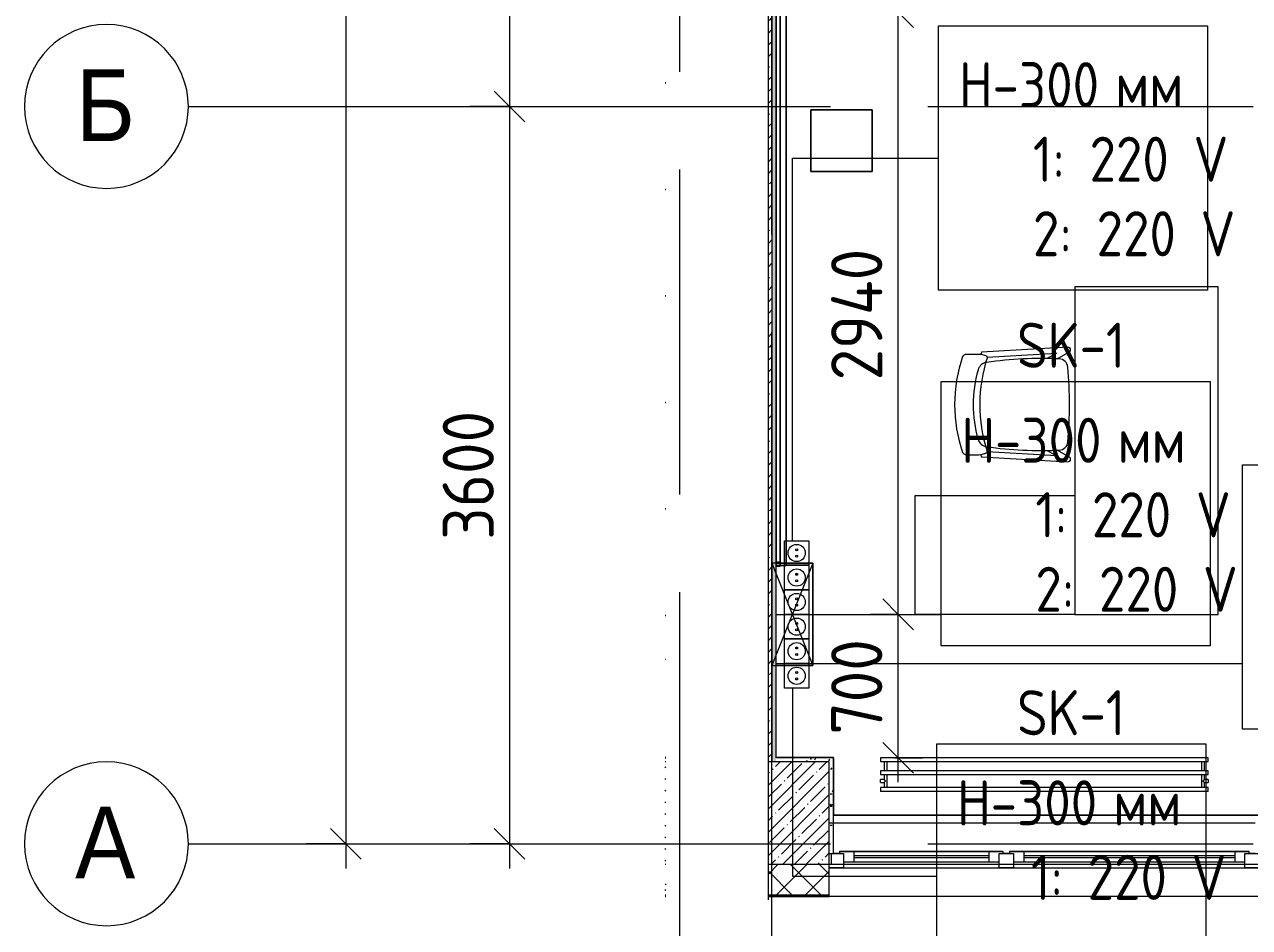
# Model space of a CAD drawing. Header units: millimetres. Extents: x 35111 to 235598, y -8553 to 29000.
# Drawn here: x 35111 to 41092, y -409 to 4000 of the extents above; entities that cross this region are included whole.
import ezdxf

# ---------------------------------------------------------------- set-up
doc = ezdxf.new("R2010")
doc.units = ezdxf.units.MM
doc.linetypes.add('Осевая', pattern=[3175, 635, -476.25, 1587.5, -476.25])
for name, color, linetype, lineweight in [('A-ANNO-DIMS', 7, 'Continuous', 9), ('A-ANNO-DIMS-100', 7, 'Continuous', 9), ('A-DETL', 7, 'Continuous', 9), ('A-DETL-GENF', 7, 'Continuous', 9), ('A-GLAZ', 7, 'Continuous', 9), ('A-GLAZ-1', 7, 'Continuous', 13), ('A-WALL', 7, 'Continuous', 9), ('E-ELEC-FIXT-IDEN', 7, 'Continuous', 9), ('I-FURN', 7, 'Continuous', 9), ('I-WALL', 7, 'Continuous', 9), ('M-EQPM', 7, 'Continuous', 9), ('S-COLS', 7, 'Continuous', 9), ('Оси', 7, 'Continuous', 9), ('Оси-1', 7, 'Continuous', 20), ('Оси-2', 7, 'Осевая', 9), ('Электрические приборы', 7, 'Continuous', 9)]:
    doc.layers.add(name, color=color, linetype=linetype, lineweight=lineweight)
for name, color, linetype, lineweight, true_color in [('A-WALL-1', 7, 'Continuous', 9, 0x3c3c3c), ('A-WALL-FNSH-1', 7, 'Continuous', 9, 0x3c3c3c), ('I-FURN-1', 7, 'Continuous', 9, 0xf0f0f0), ('Оси розеток', 7, 'Continuous', 9, 0xff1e23)]:
    doc.layers.add(name, color=color, linetype=linetype, lineweight=lineweight, true_color=true_color)
doc.styles.add('Arial', font='arial.ttf', dxfattribs={"width": 0.9, "height": 350})
doc.styles.add('GOST Common_1', font='GOST_Common.ttf', dxfattribs={"width": 0.9, "height": 220})
doc.styles.add('ISOCPEUR', font='isocpeur.ttf', dxfattribs={"width": 0.9, "height": 250})
doc.dimstyles.new('ISO-2_5_0_9К_БОЛЬШОЙ', dxfattribs={"dimscale": 304.8, "dimtxt": 248.995294, "dimasz": 0.492126, "dimexe": 0.393701, "dimexo": 0.984252, "dimgap": 0, "dimtad": 1, "dimdec": 0, "dimrnd": 10, "dimzin": 0, "dimdsep": 46, "dimtxsty": 'ISOCPEUR', "dimblk1": 'OBLIQUE', "dimblk2": 'OBLIQUE', "dimsah": 1, "dimcen": 0.09, "dimdle": 0.393701, "dimazin": 0, "dimtfac": 1, "dimtdec": 4, "dimtix": 1, "dimtmove": 0, "dimatfit": 3, "dimfxl": 1, "dimtvp": 1, "dimtolj": 1, "dimtzin": 0, "dimarcsym": 2})
doc.dimstyles.new('ISO-2_5_0_9К_БОЛЬШОЙ_1', dxfattribs={"dimscale": 304.8, "dimtxt": 248.995294, "dimasz": 0.492126, "dimexe": 0.393701, "dimexo": 0.984252, "dimgap": 0, "dimtad": 1, "dimdec": 0, "dimrnd": 10, "dimzin": 0, "dimdsep": 46, "dimtxsty": 'ISOCPEUR', "dimblk1": 'OBLIQUE', "dimblk2": 'OBLIQUE', "dimsah": 1, "dimcen": 0.09, "dimdle": 0.393701, "dimazin": 0, "dimtfac": 1, "dimtdec": 4, "dimtix": 1, "dimtmove": 2, "dimatfit": 3, "dimfxl": 1, "dimtvp": 1, "dimtolj": 1, "dimtzin": 0, "dimarcsym": 2})
pattern_1 = [(0, (0, 0), (121.92, 30.48), [10.058, -81.382, 10.058, -81.382, -487.68]), (0, (0, 0), (121.92, 30.48), [-182.88, 10.058, -172.822, 10.058, -81.382, -213.36]), (0, (0, 0), (121.92, 30.48), [-457.2, 10.058, -50.902, 10.058, -142.342]), (120, (45.72, 15.24), (-87.356454, 90.345817), [10.058, -81.382, 10.058, -81.382, -487.68]), (120, (45.72, 15.24), (-87.356454, 90.345817), [-182.88, 10.058, -172.822, 10.058, -81.382, -213.36]), (120, (45.72, 15.24), (-87.356454, 90.345817), [-457.2, 10.058, -50.902, 10.058, -142.342]), (240, (60.96, 76.2), (-34.563546, -120.825817), [10.058, -81.382, 10.058, -81.382, -487.68]), (240, (60.96, 76.2), (-34.563546, -120.825817), [-182.88, 10.058, -172.822, 10.058, -81.382, -213.36]), (240, (60.96, 76.2), (-34.563546, -120.825817), [-457.2, 10.058, -50.902, 10.058, -142.342])]

# ---------------------------------------------------------------- blocks, each defined once
blk = doc.blocks.new('BSC_Колонна _Прямоугольная - 500х500-V5-План размещения напольных электротехнических лючков и розеток 3 этажа в осях 12-23')
at = {"layer": 'S-COLS'}
h = blk.add_hatch(dxfattribs=at)
h.set_pattern_fill('FP_6', color=256, style=0, pattern_type=2)
h.set_pattern_definition([(45, (-38790, -150), (-57.02463, 57.02463), []), (45, (-38732.975, -150), (-57.02463, 57.02463), [100.806, -20.161, 3.353, -16.808])])
h.paths.add_polyline_path([(-47.3, -250), (250, -250), (250, 250), (-47.3, 250)])
for p, q in [((250, 250), (-47.3, 250)), ((250, -250), (250, 250)), ((-47.3, -250), (250, -250))]:
    blk.add_line(p, q, dxfattribs=at)
blk = doc.blocks.new('120_Окно_СКБ_2Ст - 120_Окно_СКБ_2Ст 2100х2400 _мал створка справа_-22446225-План размещения напольных электротехнических лючков и розеток 3 этажа в осях 12-23')
at = {"layer": 'A-GLAZ'}
for p, q in [((1050, -57), (-1050, -57)), ((-930, -107), (100, -107)), ((100, -117), (-930, -117)), ((270, -107), (930, -107)), ((930, -117), (270, -117)), ((-1030, -127), (-1000, -127)), ((170, -127), (200, -127)), ((1000, -127), (1030, -127))]:
    blk.add_line(p, q, dxfattribs=at)
at = {"layer": 'A-GLAZ-1'}
for p, q in [((-1050, -127), (-1050, -57)), ((-1050, -57), (-980, -57)), ((-980, -57), (-980, -127)), ((150, -127), (150, -57)), ((150, -57), (220, -57)), ((220, -57), (220, -127)), ((980, -127), (980, -57)), ((980, -57), (1050, -57)), ((1050, -57), (1050, -127)), ((150, -87), (-980, -87)), ((-980, -87), (-980, -127)), ((-930, -137), (-930, -87)), ((100, -137), (100, -87)), ((150, -127), (150, -87)), ((980, -87), (220, -87)), ((220, -87), (220, -127)), ((270, -137), (270, -87)), ((930, -137), (930, -87)), ((980, -127), (980, -87)), ((-980, -127), (-1050, -127)), ((-980, -127), (-1000, -127)), ((-1000, -127), (-1000, -137)), ((-1000, -137), (170, -137)), ((170, -137), (-1000, -137)), ((220, -127), (150, -127)), ((170, -127), (150, -127)), ((170, -137), (170, -127)), ((220, -127), (200, -127)), ((200, -127), (200, -137)), ((200, -137), (1000, -137)), ((1000, -137), (200, -137)), ((1050, -127), (980, -127)), ((1000, -127), (980, -127)), ((1000, -137), (1000, -127))]:
    blk.add_line(p, q, dxfattribs=at)
blk = doc.blocks.new('BSC_Колонна _Прямоугольная - 500х500-V27-План размещения напольных электротехнических лючков и розеток 3 этажа в осях 12-23')
at = {"layer": 'S-COLS'}
h = blk.add_hatch(dxfattribs=at)
h.set_pattern_fill('FP_40', color=256, style=0, pattern_type=2)
h.set_pattern_definition([(45, (-38240, -150), (-57.02463, 57.02463), []), (45, (-38182.975, -150), (-57.02463, 57.02463), [100.806, -20.161, 3.353, -16.808])])
h.paths.add_polyline_path([(2.7, -250), (2.7, 250), (-1.8, 250), (-1.8, -250)])
for p, q in [((2.7, 250), (-1.8, 250)), ((-1.8, -250), (2.7, -250))]:
    blk.add_line(p, q, dxfattribs=at)
blk = doc.blocks.new('Chair_1 noor 78578 - 1_4-25422005-План размещения напольных электротехнических лючков и розеток 3 этажа в осях 12-23')
at = {"layer": 'I-FURN-1'}
for p, q in [((-130.5, 405.7), (-130.5, 344.8)), ((359.1, 344.8), (359.1, 405.7)), ((-141.2, 329.7), (-165.1, -92)), ((-136.5, -37.1), (-117.3, 302)), ((345.9, 302), (365.1, -37.1)), ((393.7, -92), (369.8, 329.7)), ((-110.2, 8.6), (-136.5, -37.1)), ((365.1, -37.1), (338.8, 8.6)), ((-139.7, -93.5), (-108.8, -39.9)), ((337.4, -39.9), (368.3, -93.5))]:
    blk.add_line(p, q, dxfattribs=at)
for centre, radius, start, end in [((114.3, -271.9), 732.8, 71.31737, 108.68328), ((114.3, -239.2), 609.6, 73.82647, 106.17353), ((114.3, -279.3), 660.4, 111.69998, 112.75632), ((-37.4, 344.8), 93.1, 180, 204.98637), ((-37.4, 344.8), 93.1, 186.47848, 204.98637), ((-116, 308.2), 6.35, 204.98637, 258.40915), ((-116, 308.2), 6.35, 204.98637, 287.82764), ((114.3, -408), 746, 71.94453, 107.82764), ((1798.9, 37.7), 1909.3, 171.9659, 182.62606), ((-41.4, 297.5), 50.8, 106.17353, 171.9659), ((270, 297.5), 50.8, 8.0341, 73.82647), ((-1570.3, 37.7), 1909.3, 357.37394, 8.0341), ((344.3, 307.4), 6.35, 281.41858, 334.47697), ((344.6, 308.2), 6.35, 281.59085, 335.01363), ((266, 344.8), 93.1, 334.47697, 360), ((266, 344.8), 93.1, 335.01363, 353.52152), ((114.3, -279.3), 660.4, 67.24368, 68.30002), ((1798.9, 37.7), 1909.3, 180.87613, 182.33066), ((-1570.3, 37.7), 1909.3, 357.66934, 359.12387), ((-64, -47.7), 44.5, 182.62606, 265.09121), ((292.6, -47.7), 44.4, 275.93956, 357.37394), ((-152.4, -92.7), 12.7, 176.75, 356.75), ((114.8, 2033.8), 2133.6, 265.09121, 274.90442), ((381, -92.7), 12.7, 183.25, 3.25)]:
    blk.add_arc(centre, radius, start, end, dxfattribs=at)
for points in [[(-120.4, 422.3), (-122, 420.8), (-124.7, 417.8), (-127.8, 413.5), (-129.8, 409.4), (-130.4, 406.9), (-130.5, 405.7)], [(359.1, 405.7), (359, 406.9), (358.4, 409.4), (356.4, 413.5), (353.3, 417.8), (350.6, 420.8), (349, 422.3)]]:
    blk.add_open_spline(points, degree=3, dxfattribs=at)
blk = doc.blocks.new('Стол базовый прямоугольный - 1_3-25460678-План размещения напольных электротехнических лючков и розеток 3 этажа в осях 12-23')
at = {"layer": 'I-FURN-1'}
for p, q in [((800, 350), (-800, 350)), ((-800, 350), (-800, -350)), ((800, -350), (800, 350)), ((-800, -350), (800, -350))]:
    blk.add_line(p, q, dxfattribs=at)
blk = doc.blocks.new('Шкаф параметрический - 1_5а-25565868-План размещения напольных электротехнических лючков и розеток 3 этажа в осях 12-23')
at = {"layer": 'I-FURN-1'}
for p, q in [((0, 0), (500, 200)), ((0, 200), (500, 0)), ((500, 200), (0, 200)), ((0, 200), (0, 41.7)), ((0, 70.7), (0, 200)), ((0, 200), (500, 200)), ((500, 0), (500, 200)), ((500, 200), (500, 20.7)), ((0, 41.7), (0, 70.7)), ((0, 41.7), (0, 21.7)), ((0, 21.7), (0, 41.7)), ((0, 21.7), (0, 0)), ((0, 0), (500, 0))]:
    blk.add_line(p, q, dxfattribs=at)
blk = doc.blocks.new('Блок Розеток и Выключателей - Блок Розеток и Выключателей_SK1-27362739-План размещения напольных электротехнических лючков и розеток 3 этажа в осях 12-23')
at = {"layer": 'Оси розеток'}
blk.add_line((0, 0), (0, -2.9), dxfattribs=at)
blk = doc.blocks.new('Блок Розеток и Выключателей - Блок Розеток и Выключателей_SK1-27368977-План размещения напольных электротехнических лючков и розеток 3 этажа в осях 12-23')
at = {"layer": 'A-DETL-GENF'}
for p, q in [((-120, -40), (-10.2, -40)), ((-120, -160), (-120, -40)), ((-10.2, -40), (0, -40)), ((0, -40), (120, -40)), ((0, -160), (0, -40)), ((0, -40), (0, -160)), ((120, -40), (120, -160)), ((-10.2, -160), (-120, -160)), ((0, -160), (-10.2, -160)), ((120, -160), (0, -160))]:
    blk.add_line(p, q, dxfattribs=at)
for centre, radius in [((-60, -100), 42), ((60, -100), 42), ((-75.6, -100), 4.8), ((-44.4, -100), 4.8), ((44.4, -100), 4.8), ((75.6, -100), 4.8)]:
    blk.add_circle(centre, radius, dxfattribs=at)
at = {"layer": 'Оси розеток'}
blk.add_line((0, 0), (0, -40), dxfattribs=at)
blk = doc.blocks.new('Блок Розеток и Выключателей - Блок Розеток и Выключателей_SK1-V143-План размещения напольных электротехнических лючков и розеток 3 этажа в осях 12-23')
at = {"layer": 'A-DETL-GENF'}
for p, q in [((-120, -40), (0, -40)), ((-120, -160), (-120, -40)), ((0, -40), (120, -40)), ((0, -160), (0, -40)), ((0, -40), (0, -160)), ((120, -40), (120, -160)), ((0, -160), (-120, -160)), ((120, -160), (0, -160))]:
    blk.add_line(p, q, dxfattribs=at)
for centre, radius in [((-60, -100), 42), ((60, -100), 42), ((-75.6, -100), 4.8), ((-44.4, -100), 4.8), ((44.4, -100), 4.8), ((75.6, -100), 4.8)]:
    blk.add_circle(centre, radius, dxfattribs=at)
at = {"layer": 'Оси розеток'}
blk.add_line((0, 0), (0, -40), dxfattribs=at)
blk = doc.blocks.new('Блок Розеток и Выключателей - Блок Розеток и Выключателей_SK1-V144-План размещения напольных электротехнических лючков и розеток 3 этажа в осях 12-23')
at = {"layer": 'A-DETL-GENF'}
for p, q in [((-120, -40), (0, -40)), ((-120, -160), (-120, -40)), ((0, -40), (10.1, -40)), ((0, -160), (0, -40)), ((0, -40), (0, -160)), ((10.1, -40), (120, -40)), ((120, -40), (120, -160)), ((0, -160), (-120, -160)), ((10.1, -160), (0, -160)), ((120, -160), (10.1, -160))]:
    blk.add_line(p, q, dxfattribs=at)
for centre, radius in [((-60, -100), 42), ((60, -100), 42), ((-75.6, -100), 4.8), ((-44.4, -100), 4.8), ((44.4, -100), 4.8), ((75.6, -100), 4.8)]:
    blk.add_circle(centre, radius, dxfattribs=at)
at = {"layer": 'Оси розеток'}
for p, q in [((0, 0), (0, -20)), ((0, -20), (0, -40))]:
    blk.add_line(p, q, dxfattribs=at)
blk = doc.blocks.new('radiator_prado_classic_z_tip_30_po exemplyaru - Classic Z Тип 30-500-30677899-План размещения напольных электротехнических лючков и розеток 3 этажа в осях 12-23')
at = {"layer": 'M-EQPM'}
for p, q in [((0, 228), (0, 210)), ((1600, 228), (0, 228)), ((0, 210), (1600, 210)), ((17.5, 210), (17.5, 164)), ((32.5, 164), (32.5, 210)), ((1567.5, 210), (1567.5, 164)), ((1582.5, 164), (1582.5, 210)), ((1600, 210), (1600, 228)), ((1600, 164), (0, 164)), ((0, 164), (0, 146)), ((0, 146), (1600, 146)), ((17.5, 121.5), (0, 121.5)), ((17.5, 121.5), (0, 121.5)), ((0, 121.5), (0, 121.2)), ((0, 106.5), (0, 121.5)), ((0, 121.2), (0, 121.2)), ((17.5, 146), (17.5, 121.5)), ((32.5, 82), (32.5, 146)), ((1567.5, 146), (1567.5, 82)), ((1582.5, 121.5), (1582.5, 146)), ((1600, 121.5), (1582.5, 121.5)), ((1600, 121.5), (1582.5, 121.5)), ((1600, 146), (1600, 164)), ((1600, 121.5), (1600, 106.5)), ((1600, 121.2), (1600, 121.5)), ((1600, 121.5), (1600, 121.2)), ((1600, 121.2), (1600, 121.5)), ((0, 106.8), (0, 106.5)), ((0, 106.8), (0, 106.8)), ((0, 106.5), (17.5, 106.5)), ((0, 106.5), (17.5, 106.5)), ((1600, 82), (0, 82)), ((0, 82), (0, 64)), ((1600, 64), (0, 64)), ((17.5, 106.5), (17.5, 82)), ((1582.5, 82), (1582.5, 106.5)), ((1582.5, 106.5), (1600, 106.5)), ((1582.5, 106.5), (1600, 106.5)), ((1600, 106.5), (1600, 106.8)), ((1600, 106.8), (1600, 106.5)), ((1600, 106.5), (1600, 106.8)), ((1600, 64), (1600, 82))]:
    blk.add_line(p, q, dxfattribs=at)
for points, knots in [([(25, 114), (24.5, 114.5), (23.6, 115.4), (22.4, 116.6), (21.6, 117.4), (21.1, 117.9), (20.8, 118.2), (20.5, 118.5), (20.2, 118.8), (19.8, 119.1), (19.6, 119.4), (19.3, 119.7), (19, 120), (18.7, 120.3), (18.5, 120.5), (18.3, 120.7), (18.1, 120.9), (17.9, 121.1), (17.8, 121.2), (17.7, 121.3), (17.5, 121.5), (17.5, 121.5), (17.5, 121.5)], [0, 0, 0, 0, 0.142857, 0.285714, 0.357143, 0.392857, 0.428571, 0.464286, 0.5, 0.535714, 0.571429, 0.607143, 0.642857, 0.678571, 0.714286, 0.75, 0.785714, 0.821429, 0.857143, 0.892857, 0.928571, 1, 1, 1, 1]), ([(1575, 114), (1575.5, 114.5), (1576.4, 115.4), (1577.6, 116.6), (1578.4, 117.4), (1578.9, 117.9), (1579.2, 118.2), (1579.5, 118.5), (1579.8, 118.8), (1580.1, 119.2), (1580.4, 119.4), (1580.7, 119.7), (1581, 120), (1581.3, 120.3), (1581.5, 120.5), (1581.7, 120.7), (1581.9, 120.9), (1582.1, 121.1), (1582.2, 121.2), (1582.3, 121.3), (1582.5, 121.5), (1582.5, 121.5), (1582.5, 121.5)], [0, 0, 0, 0, 0.142857, 0.285714, 0.357143, 0.392857, 0.428571, 0.464286, 0.5, 0.535714, 0.571429, 0.607143, 0.642857, 0.678571, 0.714286, 0.75, 0.785714, 0.821429, 0.857143, 0.892857, 0.928571, 1, 1, 1, 1]), ([(17.5, 106.5), (17.5, 106.5), (17.5, 106.5), (17.7, 106.7), (17.8, 106.8), (17.9, 106.9), (18.1, 107.1), (18.3, 107.3), (18.5, 107.5), (18.7, 107.7), (19, 108), (19.3, 108.3), (19.6, 108.6), (19.8, 108.9), (20.3, 109.3), (20.7, 109.7), (21.1, 110.1), (21.6, 110.6), (22.4, 111.4), (23.6, 112.6), (24.5, 113.5), (25, 114)], [0, 0, 0, 0, 0.071429, 0.107143, 0.142857, 0.178571, 0.214286, 0.25, 0.285714, 0.321429, 0.357143, 0.392857, 0.428571, 0.464286, 0.5, 0.571429, 0.607143, 0.642857, 0.714286, 0.857143, 1, 1, 1, 1]), ([(1582.5, 106.5), (1582.5, 106.5), (1582.5, 106.5), (1582.3, 106.7), (1582.2, 106.8), (1582.1, 106.9), (1581.9, 107.1), (1581.7, 107.3), (1581.5, 107.5), (1581.3, 107.7), (1581, 108), (1580.7, 108.3), (1580.4, 108.6), (1580.1, 108.8), (1579.7, 109.3), (1579.3, 109.7), (1578.9, 110.1), (1578.4, 110.6), (1577.6, 111.4), (1576.4, 112.6), (1575.5, 113.5), (1575, 114)], [0, 0, 0, 0, 0.071429, 0.107143, 0.142857, 0.178571, 0.214286, 0.25, 0.285714, 0.321429, 0.357143, 0.392857, 0.428571, 0.464286, 0.5, 0.571429, 0.607143, 0.642857, 0.714286, 0.857143, 1, 1, 1, 1])]:
    blk.add_open_spline(points, degree=3, knots=knots, dxfattribs=at)
blk = doc.blocks.new('Зеркало обычное - Доска-V156-План размещения напольных электротехнических лючков и розеток 3 этажа в осях 12-23')
at = {"layer": 'I-FURN'}
h = blk.add_hatch(dxfattribs=at)
h.set_pattern_fill('FP_74', color=256, style=0, pattern_type=2)
h.set_pattern_definition([(45, (50, 50), (-199.9995, 0), [141.421, -141.421]), (45, (100, 50), (-199.9995, 0), [70.711, -212.132]), (45, (50, 100), (-199.9995, 0), [70.711, -212.132])])
h.paths.add_polyline_path([(-2005, 40), (2005, 40), (2005, 60), (-2005, 60)])
at = {"layer": 'I-FURN-1'}
for p, q in [((2025, 60), (-2025, 60)), ((-2025, 60), (-2025, 40)), ((-2025, 40), (-2025, 60)), ((-2025, 60), (-2010.2, 60)), ((-2010.2, 60), (-2005, 60)), ((2005, 60), (-2005, 60)), ((-2005, 60), (-2005, 40)), ((-2005, 40), (-2005, 60)), ((-2005, 60), (2005, 60)), ((-2005, 60), (2005, 60)), ((2005, 60), (-2005, 60)), ((-2005, 60), (2005, 60)), ((-2005, 40), (-2005, 60)), ((-2005, 40), (-2005, 60)), ((2005, 40), (2005, 60)), ((2005, 60), (2005, 40)), ((2005, 60), (2025, 60)), ((2005, 60), (2005, 40)), ((2005, 40), (2005, 60)), ((2025, 40), (2025, 60)), ((2025, 60), (2025, 40)), ((-2025, 40), (2025, 40)), ((-2010.2, 40), (-2025, 40)), ((-2005, 40), (-2010.2, 40)), ((-2005, 40), (2005, 40)), ((2005, 40), (-2005, 40)), ((2005, 40), (-2005, 40)), ((-2005, 40), (2005, 40)), ((2005, 40), (-2005, 40)), ((2025, 40), (2005, 40))]:
    blk.add_line(p, q, dxfattribs=at)
blk = doc.blocks.new('шкаф 1_112 - шкаф 1_112-31117176-План размещения напольных электротехнических лючков и розеток 3 этажа в осях 12-23')
at = {"layer": 'I-FURN-1'}
for p, q in [((-7.3, 6070), (-11.8, 6070)), ((-7.3, 6070), (-11.8, 6070)), ((-11.8, 6070), (-7.3, 6070)), ((-11.8, 5375), (-7.3, 5375)), ((-7.3, 5375), (-11.8, 5375)), ((-11.8, 5375), (-7.3, 5375)), ((-11.8, 5375), (-7.3, 5375)), ((-7.3, 5375), (-11.8, 5375)), ((-11.8, 4855), (-7.3, 4855)), ((-11.8, 4855), (-7.3, 4855)), ((-7.3, 4855), (-11.8, 4855)), ((-7.3, 4855), (-11.8, 4855)), ((-11.8, 4855), (-7.3, 4855)), ((-11.8, 4335), (-7.3, 4335)), ((-7.3, 4335), (-11.8, 4335)), ((-11.8, 4335), (-7.3, 4335)), ((-11.8, 4335), (-7.3, 4335)), ((-7.3, 4335), (-11.8, 4335)), ((-11.8, 3815), (-7.3, 3815)), ((-11.8, 3815), (-7.3, 3815)), ((-7.3, 3815), (-11.8, 3815)), ((-7.3, 3815), (-11.8, 3815)), ((-11.8, 3815), (-7.3, 3815)), ((-7.3, 3295), (-11.8, 3295)), ((-7.3, 3295), (-11.8, 3295)), ((-11.8, 3295), (-7.3, 3295)), ((-11.8, 3295), (-7.3, 3295)), ((-7.3, 3295), (-11.8, 3295)), ((-7.3, 2775), (-11.8, 2775)), ((-11.8, 2775), (-7.3, 2775)), ((-7.3, 2775), (-11.8, 2775)), ((-7.3, 2775), (-11.8, 2775)), ((-11.8, 2775), (-7.3, 2775)), ((-7.3, 2255), (-11.8, 2255)), ((-7.3, 2255), (-11.8, 2255)), ((-11.8, 2255), (-7.3, 2255)), ((-11.8, 2255), (-7.3, 2255)), ((-7.3, 2255), (-11.8, 2255)), ((-7.3, 1735), (-11.8, 1735)), ((-11.8, 1735), (-7.3, 1735)), ((-7.3, 1735), (-11.8, 1735)), ((-7.3, 1735), (-11.8, 1735)), ((-11.8, 1735), (-7.3, 1735)), ((-7.3, 1215), (-11.8, 1215)), ((-7.3, 1215), (-11.8, 1215)), ((-11.8, 1215), (-7.3, 1215)), ((-11.8, 1215), (-7.3, 1215)), ((-7.3, 1215), (-11.8, 1215)), ((-7.3, 695), (-11.8, 695)), ((-11.8, 695), (-7.3, 695)), ((-7.3, 695), (-11.8, 695)), ((-7.3, 695), (-11.8, 695)), ((-11.8, 695), (-7.3, 695)), ((-11.8, 0), (-7.3, 0)), ((-11.8, 0), (-7.3, 0)), ((-7.3, 0), (-11.8, 0))]:
    blk.add_line(p, q, dxfattribs=at)
blk = doc.blocks.new('DET_L_Линия разрыва - М100-30654842-План размещения напольных электротехнических лючков и розеток 3 этажа в осях 12-23')
at = {"layer": 'A-DETL-GENF'}
blk.add_line((24073.6, 0), (12339.9, 0), dxfattribs=at)
blk = doc.blocks.new('Ось сетки - D8-29747960-План размещения напольных электротехнических лючков и розеток 3 этажа в осях 12-23')
at = {"layer": 'Оси-1'}
for start, end in [(360, 180), (180, 360)]:
    blk.add_arc((0, 0), 4, start, end, dxfattribs=at)
blk = doc.blocks.new('DIMBLOCK1-План размещения напольных электротехнических лючков и розеток 3 этажа в осях 12-23')
at = {"layer": 'A-ANNO-DIMS-100', "lineweight": 20}
for p, q in [((39376, 1120.2), (39301, 1195.2)), ((39376, 1120.2), (39451, 1045.2)), ((39376, 420), (39301, 495)), ((39376, 420), (39451, 345))]:
    blk.add_line(p, q, dxfattribs=at)
at = {"layer": 'A-ANNO-DIMS-100'}
for p, q in [((39241, 1120.2), (39496, 1120.2)), ((39376, 1120.2), (39241, 1120.2)), ((39376, 300), (39376, 1120.2)), ((39360, 420), (39496, 420)), ((39376, 420), (39360, 420))]:
    blk.add_line(p, q, dxfattribs=at)
at = {"layer": 'A-ANNO-DIMS-100', "color": 0, "insert": (39049.3, 533.1), "char_height": 250, "width": 568.858, "attachment_point": 1, "rotation": 90, "line_spacing_factor": 1.149209, "style": 'ISOCPEUR'}
blk.add_mtext('700', dxfattribs=at)
blk = doc.blocks.new('_Oblique')
at = {"color": 0, "linetype": 'ByBlock', "lineweight": -2}
blk.add_line((-0.5, -0.5), (0.5, 0.5), dxfattribs=at)
blk = doc.blocks.new('DIMBLOCK2-План размещения напольных электротехнических лючков и розеток 3 этажа в осях 12-23')
at = {"layer": 'A-ANNO-DIMS-100', "lineweight": 20}
for p, q in [((39376, 4060.3), (39301, 4135.3)), ((39376, 4060.3), (39451, 3985.3)), ((39376, 1120.2), (39301, 1195.2)), ((39376, 1120.2), (39451, 1045.2))]:
    blk.add_line(p, q, dxfattribs=at)
at = {"layer": 'A-ANNO-DIMS-100'}
for p, q in [((39376, 1120.2), (39376, 4180.3)), ((39241, 4060.3), (39496, 4060.3)), ((39376, 4060.3), (39241, 4060.3)), ((39241, 1120.2), (39496, 1120.2)), ((39376, 1120.2), (39241, 1120.2))]:
    blk.add_line(p, q, dxfattribs=at)
at = {"layer": 'A-ANNO-DIMS-100', "color": 0, "insert": (39049.3, 2262.2), "char_height": 250, "width": 787.208, "attachment_point": 1, "rotation": 90, "line_spacing_factor": 1.149209, "style": 'ISOCPEUR'}
blk.add_mtext('2940', dxfattribs=at)
blk = doc.blocks.new('DIMBLOCK33-План размещения напольных электротехнических лючков и розеток 3 этажа в осях 12-23')
at = {"layer": 'A-ANNO-DIMS-100', "lineweight": 20}
for p, q in [((37479.1, 7800), (37404.1, 7875)), ((37479.1, 7800), (37554.1, 7725)), ((37479.1, 3600), (37404.1, 3675)), ((37479.1, 3600), (37554.1, 3525))]:
    blk.add_line(p, q, dxfattribs=at)
at = {"layer": 'A-ANNO-DIMS-100'}
for p, q in [((37285.2, 7800), (37599.1, 7800)), ((37479.1, 7800), (37285.2, 7800)), ((37479.1, 7800), (37479.1, 3600)), ((37285.2, 3600), (37599.1, 3600)), ((37479.1, 3600), (37285.2, 3600))]:
    blk.add_line(p, q, dxfattribs=at)
at = {"layer": 'A-ANNO-DIMS-100', "color": 0, "insert": (37152.5, 5372), "char_height": 250, "width": 787.208, "attachment_point": 1, "rotation": 90, "line_spacing_factor": 1.149209, "style": 'ISOCPEUR'}
blk.add_mtext('4200', dxfattribs=at)
blk = doc.blocks.new('DIMBLOCK34-План размещения напольных электротехнических лючков и розеток 3 этажа в осях 12-23')
at = {"layer": 'A-ANNO-DIMS-100', "lineweight": 20}
for p, q in [((37479.1, 3600), (37404.1, 3675)), ((37479.1, 3600), (37554.1, 3525)), ((37479.1, 0), (37404.1, 75)), ((37479.1, 0), (37554.1, -75))]:
    blk.add_line(p, q, dxfattribs=at)
at = {"layer": 'A-ANNO-DIMS-100'}
for p, q in [((37285.2, 3600), (37599.1, 3600)), ((37479.1, 3600), (37285.2, 3600)), ((37479.1, 3600), (37479.1, -120)), ((37285.2, 0), (37599.1, 0)), ((37479.1, 0), (37285.2, 0))]:
    blk.add_line(p, q, dxfattribs=at)
at = {"layer": 'A-ANNO-DIMS-100', "color": 0, "insert": (37152.5, 1484), "char_height": 250, "width": 758.478, "attachment_point": 1, "rotation": 90, "line_spacing_factor": 1.149209, "style": 'ISOCPEUR'}
blk.add_mtext('3600', dxfattribs=at)
blk = doc.blocks.new('DIMBLOCK35-План размещения напольных электротехнических лючков и розеток 3 этажа в осях 12-23')
at = {"layer": 'A-ANNO-DIMS-100'}
for p, q in [((36679.1, 27120), (36679.1, -120)), ((36485.2, 27000), (36799.1, 27000)), ((36679.1, 27000), (36485.2, 27000)), ((36485.2, 0), (36799.1, 0)), ((36679.1, 0), (36485.2, 0))]:
    blk.add_line(p, q, dxfattribs=at)
at = {"layer": 'A-ANNO-DIMS-100', "lineweight": 20}
for p, q in [((36679.1, 27000), (36604.1, 27075)), ((36679.1, 27000), (36754.1, 26925)), ((36679.1, 0), (36604.1, 75)), ((36679.1, 0), (36754.1, -75))]:
    blk.add_line(p, q, dxfattribs=at)
at = {"layer": 'A-ANNO-DIMS-100', "color": 0, "insert": (36352.5, 13795.2), "char_height": 250, "width": 948.097, "attachment_point": 1, "rotation": 90, "line_spacing_factor": 1.149209, "style": 'ISOCPEUR'}
blk.add_mtext('27000', dxfattribs=at)

msp = doc.modelspace()

# ---------------------------------------------------------------- hatches: boundary and pattern name
at = {"layer": 'A-WALL'}
h = msp.add_hatch(dxfattribs=at)
h.set_pattern_fill('FP_20', color=256, style=0, pattern_type=2)
h.set_pattern_definition([(45, (0, 0), (-70.71068, 70.71068), []), (135, (0, 0), (-70.71068, -70.71068), [])])
h.paths.add_polyline_path([(54760, -250), (55510, -250), (55510, -100), (54760, -100)])
h.paths.add_polyline_path([(56627.1, -250), (56627.1, -100), (56410, -100), (56410, -250), (56436.7, -250)])
h.paths.add_polyline_path([(51910, -250), (52660, -250), (52660, -100), (51910, -100)])
h.paths.add_polyline_path([(50260, -250), (51010, -250), (51010, -100), (50260, -100)])
h.paths.add_polyline_path([(47910, -250), (48160, -250), (48160, -100), (47410, -100), (47410, -250), (47701.4, -250)])
h.paths.add_polyline_path([(44310, -250), (44310, -100), (42660, -100), (42660, -250), (44061.7, -250)])
h.paths.add_polyline_path([(41140, -250), (41760, -250), (41760, -100), (41140, -100)])
h.paths.add_polyline_path([(38742.7, -250), (39040, -250), (39040, -100), (38742.7, -100), (38742.7, -222.4)])
h.paths.add_polyline_path([(38238.2, -250), (38242.7, -250), (38242.7, -100), (38238.2, -100), (38238.2, -175.6)])
at = {"layer": 'I-WALL'}
h = msp.add_hatch(dxfattribs=at)
h.set_pattern_fill('FP_17', color=256, style=0, pattern_type=2)
h.set_pattern_definition([(45, (0, 0), (-57.02463, 57.02463), []), (45, (57.025, 0), (-57.02463, 57.02463), [100.806, -20.161, 3.353, -16.808])])
h.paths.add_polyline_path([(38760, 400), (38760, 7400), (38742.7, 7400), (38742.7, 400)])
h = msp.add_hatch(dxfattribs=at)
h.set_pattern_fill('FP_71', color=256, style=0, pattern_type=2)
h.set_pattern_definition(pattern_1)
h.paths.add_polyline_path([(38780, 400), (38780, 7380), (38760, 7380), (38760, 400), (38766.7, 400)])
h = msp.add_hatch(dxfattribs=at)
h.set_pattern_fill('FP_71', color=256, style=0, pattern_type=2)
h.set_pattern_definition(pattern_1)
h.paths.add_polyline_path([(38242.7, 400), (38242.7, 420), (38238.2, 419.1), (38238.2, 400)])
h = msp.add_hatch(dxfattribs=at)
h.set_pattern_fill('FP_71', color=256, style=0, pattern_type=2)
h.set_pattern_definition(pattern_1)
h.paths.add_polyline_path([(39040, 400), (39060, 400), (39060, 420), (38780, 420), (38780, 400), (38966.2, 400)])
h = msp.add_hatch(dxfattribs=at)
h.set_pattern_fill('FP_71', color=256, style=0, pattern_type=2)
h.set_pattern_definition(pattern_1)
h.paths.add_polyline_path([(39040, 100), (39060, 100), (39060, 400), (39040, 400), (39040, 158.2)])
h = msp.add_hatch(dxfattribs=at)
h.set_pattern_fill('FP_71', color=256, style=0, pattern_type=2)
h.set_pattern_definition(pattern_1)
h.paths.add_polyline_path([(39040, -48), (39060, -48), (39060, 100), (39040, 100)])

# ---------------------------------------------------------------- linework, layer by layer
at = {"layer": 'A-DETL'}
for p, q in [((39459.2, 1700), (40239.2, 1700)), ((39459.2, 1120), (39459.2, 1700)), ((40239.2, 1700), (40239.2, 1120)), ((40239.2, 1120), (39459.2, 1120))]:
    msp.add_line(p, q, dxfattribs=at)
at = {"layer": 'A-WALL'}
for p, q in [((38760, 7400), (38760, 400)), ((38780, 7380), (38780, 420)), ((38242.7, 420), (38238.2, 420)), ((39040, -100), (42910, -100)), ((38238.2, -250), (38242.7, -250)), ((38238.2, -253), (38242.7, -253)), ((38742.7, -250), (39040, -250)), ((38742.7, -253), (39040, -253)), ((41140, -258), (39040, -258))]:
    msp.add_line(p, q, dxfattribs=at)
at = {"layer": 'A-WALL-1'}
for p, q in [((39060, 420), (38780, 420)), ((39060, 140), (39060, 141)), ((39061, 140), (39060, 140)), ((39061, 100), (39061, 140)), ((39061, 100), (39040, 100)), ((39060, -48), (39060, 100)), ((39040, -48), (39060, -48)), ((39040, -250), (39040, -100))]:
    msp.add_line(p, q, dxfattribs=at)
at = {"layer": 'A-WALL-FNSH-1'}
for p, q in [((38781, 421), (38781, 7379)), ((38242.7, 421), (38238.2, 421)), ((39061, 421), (38781, 421)), ((39060, 420), (39060, 141)), ((39061, 140), (39061, 421)), ((39061, -48), (39061, 100)), ((39060, -48), (39061, -48)), ((38238.2, -258), (38242.7, -258)), ((38742.7, -258), (39040, -258)), ((39040, -258), (39040, -250))]:
    msp.add_line(p, q, dxfattribs=at)
at = {"layer": 'E-ELEC-FIXT-IDEN'}
for p, q in [((38861, 3347.8), (39574.1, 3348.3)), ((38861, 1479.9), (38861, 3347.8)), ((39585.9, 1120.2), (39585.9, 1612.3)), ((41058.1, 880.2), (41058.1, 1204.4)), ((38941, 1120.2), (39585.9, 1120.2)), ((38941, 880.2), (41058.1, 880.2)), ((38861, 760.2), (38861, -158.4)), ((38861, -158.4), (39564.8, -157.9))]:
    msp.add_line(p, q, dxfattribs=at)
at = {"layer": 'E-ELEC-FIXT-IDEN', "flags": 128}
for points in [[(39574.1, 3993.8), (40887.4, 3993.8), (40887.4, 2702.8), (39574.1, 2702.8)], [(39585.9, 2257.8), (40899.2, 2257.8), (40899.2, 966.8), (39585.9, 966.8)], [(41058.1, 1849.9), (42371.4, 1849.9), (42371.4, 558.9), (41058.1, 558.9)], [(39564.8, 487.6), (40878.1, 487.6), (40878.1, -803.4), (39564.8, -803.4)]]:
    msp.add_lwpolyline(points, close=True, dxfattribs=at)
at = {"layer": 'I-FURN-1'}
for p, q in [((38830, 1370), (38830, 4378.8)), ((38830, 4378.8), (38830, 1370)), ((39249.7, 3583.1), (38949.7, 3583.1)), ((38949.7, 3583.1), (38949.7, 3283.1)), ((38949.7, 3283.1), (38949.7, 3583.1)), ((38949.7, 3583.1), (39249.7, 3583.1)), ((39249.7, 3283.1), (39249.7, 3583.1)), ((39249.7, 3583.1), (39249.7, 3283.1)), ((38949.7, 3283.1), (39249.7, 3283.1)), ((39249.7, 3283.1), (38949.7, 3283.1)), ((38781, 1359), (38801, 1359)), ((38801, 1359), (38781, 1359)), ((38801, 1359), (38830, 1359)), ((38830, 1359), (38801, 1359)), ((38830, 1359), (38830, 1370)), ((38830, 1370), (38830, 1359))]:
    msp.add_line(p, q, dxfattribs=at)
at = {"layer": 'I-WALL'}
for p, q in [((39061, 141), (41140, 141)), ((39061, 140), (41140, 140)), ((41119, 100), (39061, 100)), ((39050, -48), (39050, -100))]:
    msp.add_line(p, q, dxfattribs=at)
at = {"layer": 'Оси'}
for p, q in [((35910.7, 3600), (38410.7, 3600)), ((38760, -636.3), (38760, 1863.7)), ((38310, -1906.3), (38310, 593.7)), ((35910.7, 0), (38410.7, 0))]:
    msp.add_line(p, q, dxfattribs=at)
at = {"layer": 'Оси-2'}
for p, q in [((38760, 1863.7), (38760, 24850)), ((38310, 593.7), (38310, 21277.7)), ((38410.7, 3600), (82250, 3600)), ((38410.7, 0), (82250, 0))]:
    msp.add_line(p, q, dxfattribs=at)

# ---------------------------------------------------------------- block references
at = {"layer": 'A-DETL-GENF', "rotation": 270.0000000000003}
msp.add_blockref('DET_L_Линия разрыва - М100-30654842-План размещения напольных электротехнических лючков и розеток 3 этажа в осях 12-23', (38742.7, 23799.7), dxfattribs=at)
at = {"layer": 'A-GLAZ', "rotation": 180}
msp.add_blockref('120_Окно_СКБ_2Ст - 120_Окно_СКБ_2Ст 2100х2400 _мал створка справа_-22446225-План размещения напольных электротехнических лючков и розеток 3 этажа в осях 12-23', (40090, -175), dxfattribs=at)
at = {"layer": 'I-FURN-1'}
msp.add_blockref('шкаф 1_112 - шкаф 1_112-31117176-План размещения напольных электротехнических лючков и розеток 3 этажа в осях 12-23', (38250, 420), dxfattribs=at)
for name, p, rotation in [('Зеркало обычное - Доска-V156-План размещения напольных электротехнических лючков и розеток 3 этажа в осях 12-23', (38841, 3380.2), 90.00000000000017), ('Стол базовый прямоугольный - 1_3-25460678-План размещения напольных электротехнических лючков и розеток 3 этажа в осях 12-23', (40589.2, 1920), 270.0000000000001), ('Chair_1 noor 78578 - 1_4-25422005-План размещения напольных электротехнических лючков и розеток 3 этажа в осях 12-23', (40113.2, 2030.3), 90), ('Шкаф параметрический - 1_5а-25565868-План размещения напольных электротехнических лючков и розеток 3 этажа в осях 12-23', (38759.3, 1370), 269.9999999999998)]:
    msp.add_blockref(name, p, dxfattribs=dict(at, rotation=rotation))
at = {"layer": 'M-EQPM'}
msp.add_blockref('radiator_prado_classic_z_tip_30_po exemplyaru - Classic Z Тип 30-500-30677899-План размещения напольных электротехнических лючков и розеток 3 этажа в осях 12-23', (39290, 192), dxfattribs=at)
at = {"layer": 'S-COLS'}
for name, p in [('BSC_Колонна _Прямоугольная - 500х500-V27-План размещения напольных электротехнических лючков и розеток 3 этажа в осях 12-23', (38240, 150)), ('BSC_Колонна _Прямоугольная - 500х500-V5-План размещения напольных электротехнических лючков и розеток 3 этажа в осях 12-23', (38790, 150))]:
    msp.add_blockref(name, p, dxfattribs=at)
at = {"layer": 'Оси-1', "xscale": 99.99999999999993, "yscale": 99.99999999999993, "zscale": 99.99999999999993, "rotation": 269.9999999999994}
for p in [(35510.7, 3600), (35510.7, 0)]:
    msp.add_blockref('Ось сетки - D8-29747960-План размещения напольных электротехнических лючков и розеток 3 этажа в осях 12-23', p, dxfattribs=at)
at = {"layer": 'Электрические приборы'}
for name, p, rotation in [('Блок Розеток и Выключателей - Блок Розеток и Выключателей_SK1-V144-План размещения напольных электротехнических лючков и розеток 3 этажа в осях 12-23', (38781, 1359.9), 89.9999999999999), ('Блок Розеток и Выключателей - Блок Розеток и Выключателей_SK1-V143-План размещения напольных электротехнических лючков и розеток 3 этажа в осях 12-23', (38781, 1120.2), 89.9999999999999), ('Блок Розеток и Выключателей - Блок Розеток и Выключателей_SK1-27368977-План размещения напольных электротехнических лючков и розеток 3 этажа в осях 12-23', (38781, 880.2), 89.9999999999999), ('Блок Розеток и Выключателей - Блок Розеток и Выключателей_SK1-27362739-План размещения напольных электротехнических лючков и розеток 3 этажа в осях 12-23', (38241.1, 899.6), 269.9999999999997)]:
    msp.add_blockref(name, p, dxfattribs=dict(at, rotation=rotation))

# ---------------------------------------------------------------- texts
at = {"layer": 'E-ELEC-FIXT-IDEN', "char_height": 220, "attachment_point": 1, "style": 'GOST Common_1'}
for s, insert, width in [('H-300 ', (39674.1, 3816.1), 923.544), ('мм', (40436.1, 3816.1), 375.19), ('   1: 220 V', (39674.1, 3452.3), 1291.519), ('   2: 220 V', (39674.1, 3088.5), 1342.025), ('SK-1', (39957.2, 2544.1), 656.582), ('H-300 ', (39685.9, 2080.1), 923.544), ('мм', (40447.9, 2080.1), 375.19), ('   1: 220 V', (39685.9, 1716.3), 1291.519), ('   2: 220 V', (39685.9, 1352.5), 1342.025), ('SK-1', (39957.2, 749.9), 656.582), ('H-300 ', (39664.8, 309.9), 923.544), ('мм', (40426.8, 309.9), 375.19), ('   1: 220 V', (39664.8, -53.9), 1291.519)]:
    msp.add_mtext(s, dxfattribs=dict(at, insert=insert, width=width))
at = {"layer": 'Оси', "char_height": 350, "attachment_point": 1, "style": 'Arial'}
for s, insert, width in [('\\fArial|b0|i0|c204|p34|;\\W.9;Б', (35361.1, 3781), 353.544), ('\\fArial|b0|i0|c204|p34|;\\W.9;А', (35357.9, 181), 360.759)]:
    msp.add_mtext(s, dxfattribs=dict(at, insert=insert, width=width))

# ---------------------------------------------------------------- dimensions: what is measured, and where the dimension line sits
at = {"layer": 'A-ANNO-DIMS'}
dim = msp.add_linear_dim(base=(36679.1, 0), p1=(36785.2, 27000), p2=(36785.2, 0), angle=90, dimstyle='ISO-2_5_0_9К_БОЛЬШОЙ_1', override={"dimpost": '<>', "dimfxl": 26999.999823}, dxfattribs=at)
dim.commit()
dim.dimension.update_dxf_attribs({"geometry": 'DIMBLOCK35-План размещения напольных электротехнических лючков и розеток 3 этажа в осях 12-23', "text_midpoint": (36519.2, 14269.3), "dimtype": 160, "text_rotation": 90})
for base, p1, p2, override, picture, middle in [((37479.1, 3600), (37585.2, 7800), (37585.2, 3600), {"dimpost": '<>', "dimfxl": 4200}, 'DIMBLOCK33-План размещения напольных электротехнических лючков и розеток 3 этажа в осях 12-23', (37354.1, 5700)), ((39376, 4060.3), (38941, 1120.2), (38941, 4060.3), {"dimpost": '<>', "dimfxl": 2940.149454}, 'DIMBLOCK2-План размещения напольных электротехнических лючков и розеток 3 этажа в осях 12-23', (39251, 2590.2)), ((37479.1, 0), (37585.2, 3600), (37585.2, 0), {"dimpost": '<>', "dimfxl": 3600}, 'DIMBLOCK34-План размещения напольных электротехнических лючков и розеток 3 этажа в осях 12-23', (37354.1, 1800)), ((39376, 1120.2), (39060, 420), (38941, 1120.2), {"dimpost": '<>', "dimfxl": 710.196137}, 'DIMBLOCK1-План размещения напольных электротехнических лючков и розеток 3 этажа в осях 12-23', (39251, 770.1))]:
    dim = msp.add_linear_dim(base=base, p1=p1, p2=p2, angle=90, dimstyle='ISO-2_5_0_9К_БОЛЬШОЙ', override=override, dxfattribs=at)
    dim.commit()
    dim.dimension.update_dxf_attribs({"geometry": picture, "text_midpoint": middle})

doc.saveas('drawing.dxf')
